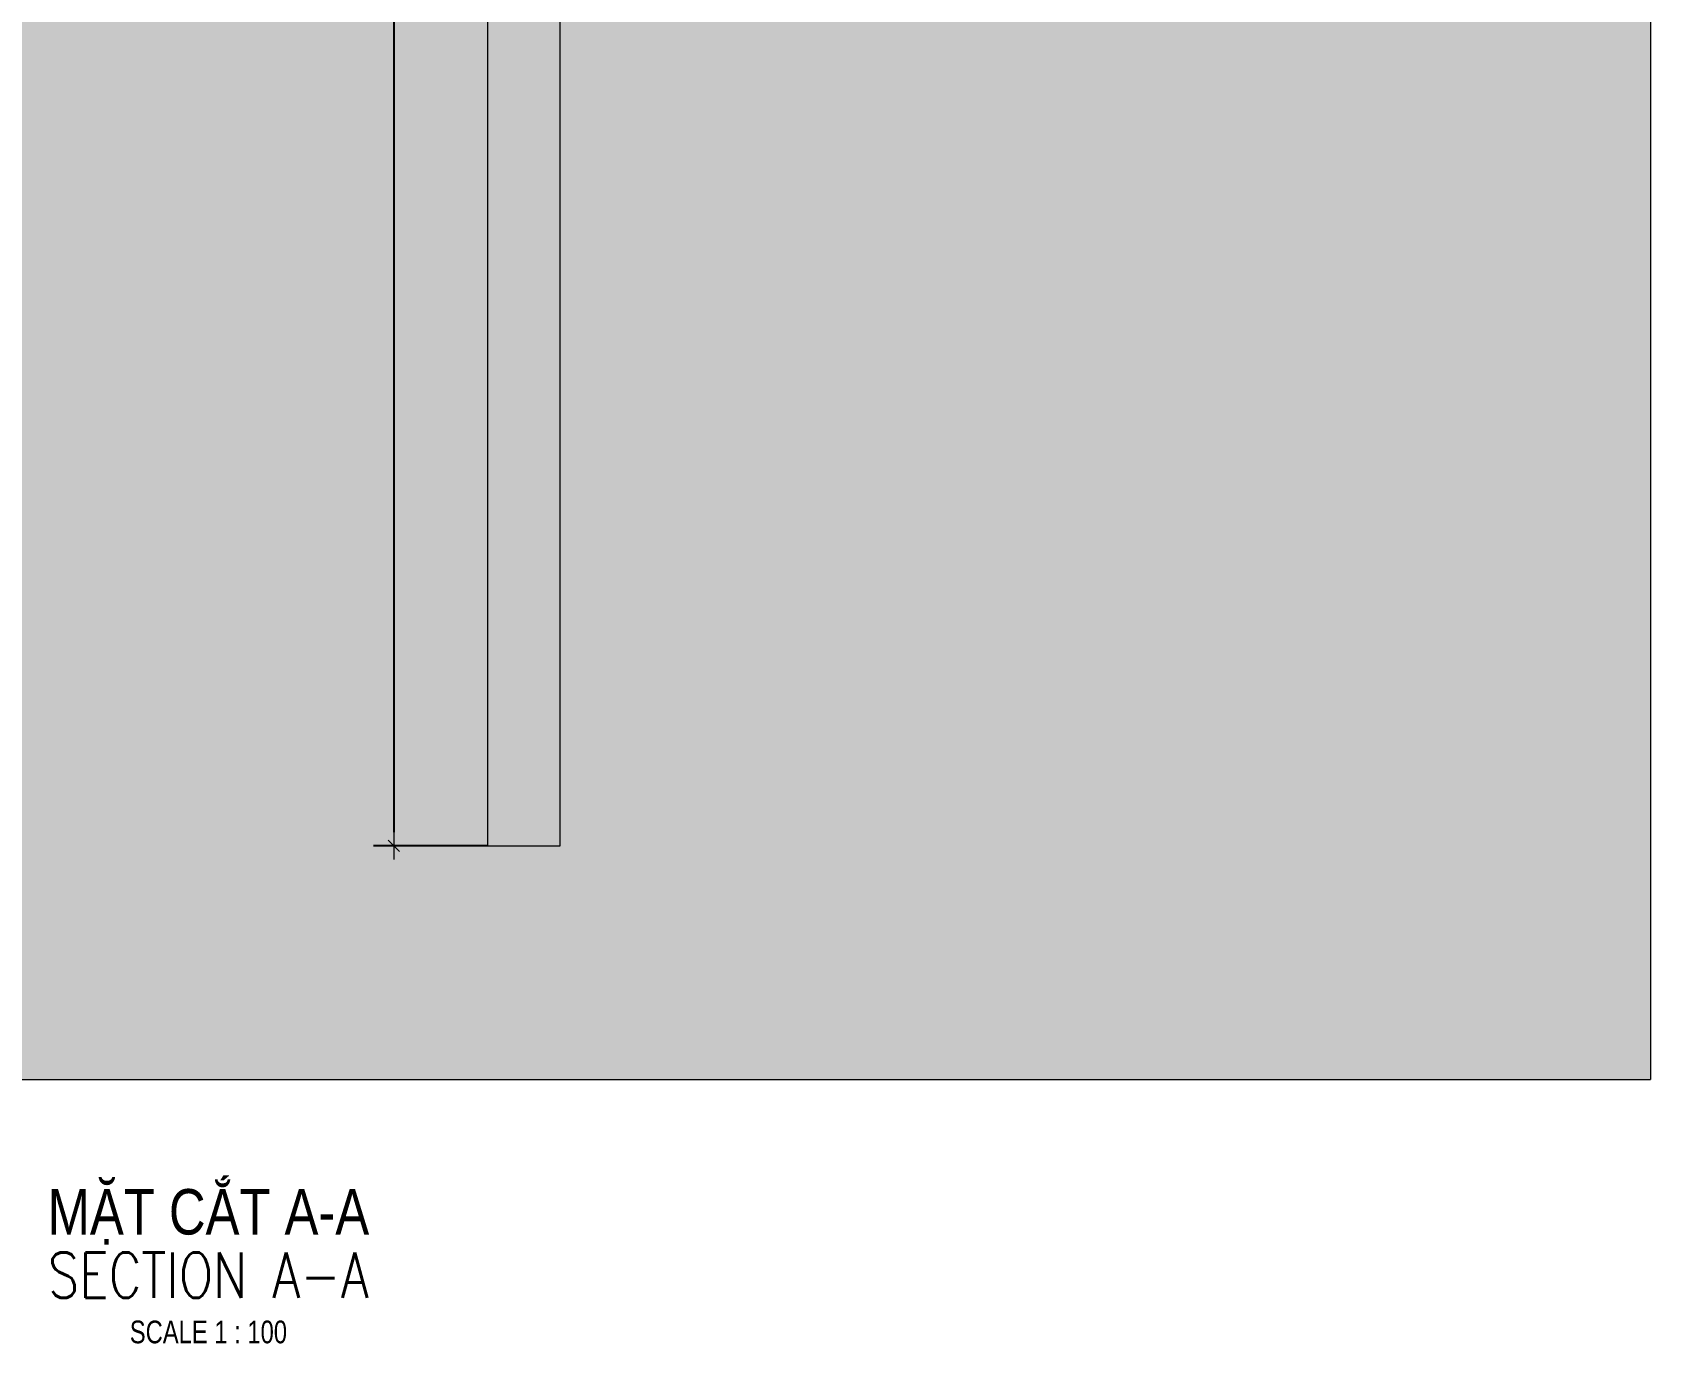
# Model space of a CAD drawing. Header units: millimetres. Extents: x -383953 to 676589, y -101685 to 196247.
# Drawn here: x 380333 to 398144, y 49181 to 63610 of the extents above; entities that cross this region are included whole.
import ezdxf
from ezdxf.enums import TextEntityAlignment as Align

# ---------------------------------------------------------------- set-up
doc = ezdxf.new("R2010")
doc.units = ezdxf.units.MM
doc.layers.get('Defpoints').update_dxf_attribs({"color": 151, "lineweight": 9})
for name, color, linetype, lineweight in [('NDC_S_ANNO', 7, 'Continuous', 20), ('NDC_S_CONTINUOUS', 3, 'Continuous', 20), ('NDC_S_DIM', 1, 'Continuous', 15), ('NDC_S_ENG TITLE', 3, 'Continuous', 20), ('NDC_S_HATCH MATERIAL', 8, 'Continuous', 13), ('NDC_S_SLAB', 2, 'Continuous', 20), ('NDC_S_TEXT SYMBOL', 7, 'Continuous', 20), ('NDC_S_VN TITLE', 6, 'Continuous', 35)]:
    doc.layers.add(name, color=color, linetype=linetype, lineweight=lineweight)
doc.styles.add('NDC_ANNO', font='', dxfattribs={"width": 0.8})
doc.styles.add('NDC_ARIAL', font='arial.ttf', dxfattribs={"width": 0.85})
doc.styles.add('NDC_EN TXT', font='romans.shx', dxfattribs={"width": 0.8})
doc.styles.add('NDC_VIE TXT', font='arial.ttf', dxfattribs={"width": 0.8})
doc.styles.get('NDC_ANNO').set_extended_font_data('Dotum')
doc.dimstyles.new('NDC_1-150', dxfattribs={"dimscale": 150, "dimtxt": 2.5, "dimasz": 1, "dimexe": 1.5, "dimexo": 0, "dimgap": 0.8, "dimtad": 1, "dimdec": 0, "dimdsep": 46, "dimtxsty": 'NDC_ARIAL', "dimblk": 'DIMMARK', "dimcen": 49999.93899508043, "dimdle": 1.5, "dimclrd": 1, "dimclre": 1, "dimclrt": 3, "dimadec": 0, "dimazin": 0, "dimtfac": 1, "dimtdec": 0, "dimtix": 1, "dimtmove": 2, "dimatfit": 3, "dimfxl": 1, "dimarcsym": 0})

# ---------------------------------------------------------------- blocks, each defined once
blk = doc.blocks.new('Drawing name_symbol')
at = {"layer": 'NDC_S_ENG TITLE', "style": 'NDC_EN TXT', "width": 0.8}
blk.add_attdef('SECTDET1', text='', height=5, dxfattribs=at).set_placement((0, 1.011264427095739), align=Align.CENTER)
at = {"layer": 'NDC_S_TEXT SYMBOL', "lineweight": 25, "style": 'NDC_ANNO', "width": 0.8}
blk.add_attdef('SSCALE', text='', height=2.5, dxfattribs=at).set_placement((0, -3.998868953555331), align=Align.CENTER)
at = {"layer": 'NDC_S_VN TITLE', "style": 'NDC_VIE TXT', "width": 0.8}
blk.add_attdef('SECTDET2', text='', height=5, dxfattribs=at).set_placement((0, 7.970649532882817), align=Align.CENTER)
blk = doc.blocks.new('DIMMARK')
at = {"layer": 'NDC_S_DIM', "color": 1}
blk.add_line((-1.5, 0), (1, 0), dxfattribs=at)
at = {"layer": 'NDC_S_DIM', "color": 2, "const_width": 0.1}
blk.add_lwpolyline([(-0.4242640687119285, -0.4242640687119285), (0.4242640687119285, 0.4242640687119285)], dxfattribs=at)
blk = doc.blocks.new('*D466')
at = {"layer": 'Defpoints', "color": 0, "transparency": 16777216}
for p in [(385343.8998603086, 82658.72302653341), (384311.2519378905, 54658.72302653201), (385343.8998603086, 54658.72302653201)]:
    blk.add_point(p, dxfattribs=at)
at = {"layer": 'NDC_S_CONTINUOUS', "color": 1, "lineweight": -2, "transparency": 16777216}
for p, q in [((385343.8998603086, 82658.72302653341), (384086.2519378905, 82658.72302653341)), ((384311.2519378905, 82508.72302653341), (384311.2519378905, 54808.72302653201)), ((385343.8998603086, 54658.72302653201), (384086.2519378905, 54658.72302653201))]:
    blk.add_line(p, q, dxfattribs=at)
at = {"layer": 'NDC_S_CONTINUOUS', "color": 1, "lineweight": -2, "transparency": 16777216, "xscale": 150, "yscale": 150, "zscale": 150}
for p, rotation in [((384311.2519378905, 82658.72302653341), 90), ((384311.2519378905, 54658.72302653201), 270)]:
    blk.add_blockref('DIMMARK', p, dxfattribs=dict(at, rotation=rotation))
at = {"layer": 'NDC_S_CONTINUOUS', "color": 3, "transparency": 16777216, "insert": (383999.7870674948, 68658.72302653258), "char_height": 375, "attachment_point": 5, "rotation": 90, "style": 'NDC_ARIAL'}
blk.add_mtext('28000', dxfattribs=at)

msp = doc.modelspace()

# ---------------------------------------------------------------- hatches: boundary and pattern name
at = {"layer": 'NDC_S_HATCH MATERIAL'}
h = msp.add_hatch(dxfattribs=at)
h.set_pattern_fill('BT-01', color=256, scale=50, pattern_type=2)
h.set_pattern_definition([(49.99999999999999, (416909.6627818027, -848907.6251213048), (358.6300913003767, -31.37606749129755), [37.5, -412.5]), (355, (416909.6627818027, -848907.6251213048), (-69.3756668065, 376.0960668500059), [30, -330]), (100.4514, (416939.5486218027, -848910.2397913048), (289.2546908570108, 344.7197710304768), [31.870095, -350.571056]), (46.18420000000002, (416909.6627818027, -848807.6251213048), (533.6205243128222, -82.75950716450905), [56.24999999999982, -618.7499999999972]), (96.6356, (416954.1311543027, -848814.5217748047), (467.3313527743517, 487.0589354502209), [47.805144, -525.8565]), (351.1842, (416909.6627818027, -848807.6251213048), (467.3309725668136, 487.0593004626623), [45, -495]), (21, (416959.6627818027, -848832.6251213048), (298.4535260592309, -201.3094453326694), [37.5, -412.5]), (326.0000000000001, (416959.6627818027, -848832.6251213048), (121.6576659607909, 362.5750225234265), [30, -330]), (71.4514, (416984.5338983027, -848849.4009243045), (420.111314290745, 161.2652483549762), [31.870095, -350.571056]), (37.50000000000001, (416909.6627818027, -848907.6251213048), (6.079927658645334, 166.4469269156558), [0, -326, 0, -335, 0, -331.25]), (7.499999999999999, (416909.6627818027, -848907.6251213048), (131.5347687210743, 197.2058559411801), [0, -191, 0, -318.5, 0, -126.25]), (327.5, (416798.1627818027, -848907.6251213048), (266.9112180862045, -11.27743586718988), [0, -125, 0, -390, 0, -517.5]), (317.5, (416748.1627818027, -848907.6251213048), (291.5930846711931, 50.05249116615887), [0, -162.5, 0, -259, 0, -367.5]), (45, (416909.6627818027, -848907.6251213048), (-150.2601910021414, 150.2601910021414), []), (45, (416909.6627818027, -848846.3751213048), (-150.2601910021414, 150.2601910021414), [])])
h.paths.add_polyline_path([(385343.8998603085, 54658.72302653198), (386143.8998603085, 54658.72302653198), (386143.8998603085, 82658.72302653326), (385343.8998603085, 82658.72302653338)])
h = msp.add_hatch(dxfattribs=at)
h.set_pattern_fill('AR-SAND', color=256, scale=15)
h.set_pattern_definition([(37.50000000000001, (359475.1761934993, 341331.8712739735), (-24.00046943976069, 734.1198559940135), [0, -579.1200000000001, 0, -647.7, 0, -619.125]), (7.499999999999999, (359475.1761934993, 341331.8712739735), (674.2849247070039, 1075.237650852531), [0, -312.4200000000001, 0, -521.97, 0, -200.025]), (327.5, (359006.5461934993, 341331.8712739735), (1186.488555362187, 2.155777017818643), [0, -190.5, 0, -685.8, 0, -895.3499999999999]), (317.5, (359006.5461934993, 341331.8712739735), (1145.334678708446, 334.3939848858245), [0, -95.25, 0, -449.58, 0, -514.35])])
h.paths.add_polyline_path([(385343.8998603085, 73658.65592202125), (361687.1528978145, 73658.65592202113), (361687.1528978145, 52087.77862037485), (398143.8998603085, 52087.7786203748), (398143.8998603085, 66358.72302653186), (386143.8998603085, 66358.72302653175), (386143.8998603085, 54658.72302653198), (385343.8998603085, 54658.72302653198)])
h.paths.add_polyline_path([(368375.4564908097, 68584.78923294586), (369612.5611055933, 69293.5546129912), (369228.4067726726, 69964.0714178822), (367991.3021578889, 69255.30603783682)], flags=24)
h.paths.add_polyline_path([(369666.08570261, 65746.46692480831), (370901.0037171729, 66459.03529989778), (370514.7881421748, 67128.3669566809), (369279.8701276119, 66415.7985815914)], flags=24)
h.paths.add_polyline_path([(371395.3785814598, 62950.2004258059), (372629.5457612432, 63664.06845577731), (372242.6257668869, 64332.99315640534), (371008.4585871035, 63619.12512643394)], flags=24)
h.paths.add_polyline_path([(373122.6475154602, 61556.94811038568), (374355.6982427546, 62272.74284059001), (373967.733967366, 62941.06241846067), (372734.6832400715, 62225.26768825634)], flags=24)
h.paths.add_polyline_path([(391158.9791577163, 64933.17547881795), (392337.0828412088, 64933.17547881795), (392337.0828412088, 65705.9415088316), (391158.9791577163, 65705.9415088316)], flags=24)
h.paths.add_polyline_path([(384389.6233567171, 67949.97686350407), (384389.6233567171, 69375.73146786969), (383616.8573267035, 69375.73146786969), (383616.8573267035, 67949.97686350407)], flags=24)
h.paths.add_polyline_path([(380490.6285060158, 71997.54308970648), (381725.368212959, 72710.42039188926), (381338.9851979523, 73379.65540506275), (380104.245491009, 72666.77810288)], flags=24)
h.paths.add_polyline_path([(381476.8825005072, 68766.95709978393), (382497.1502187038, 69356.00894153008), (382110.7672036971, 70025.24395470359), (381090.4994855004, 69436.19211295745)], flags=24)
h.paths.add_polyline_path([(382341.7781133045, 66866.3048146563), (383362.0458315007, 67455.35665640302), (382975.6628164936, 68124.5916695763), (381955.3950982974, 67535.5398278296)], flags=24)
h.paths.add_polyline_path([(387862.6754401175, 64933.17547881795), (389040.77912361, 64933.17547881795), (389040.77912361, 65705.9415088316), (387862.6754401175, 65705.9415088316)], flags=24)

# ---------------------------------------------------------------- linework, layer by layer
at = {"layer": 'NDC_S_CONTINUOUS'}
for p, q in [((398143.8998603085, 67958.72302653186), (398143.8998603085, 52087.77862037491)), ((361687.1528978145, 52087.77862037485), (398143.8998603085, 52087.7786203748))]:
    msp.add_line(p, q, dxfattribs=at)
at = {"layer": 'NDC_S_SLAB', "ltscale": 500}
msp.add_lwpolyline([(386143.8998603085, 82658.72302653175), (386143.8998603085, 82658.72302653326), (385343.8998603085, 82658.72302653338), (385343.8998603085, 54658.72302653198), (386143.8998603085, 54658.72302653198), (386143.8998603085, 82658.72302653186)], dxfattribs=at)

# ---------------------------------------------------------------- block references
at = {"layer": 'NDC_S_ANNO', "xscale": 100, "yscale": 100, "zscale": 100}
msp.add_blockref('Drawing name_symbol', (382270.7997793877, 49584.11526796262), dxfattribs=at).add_auto_attribs({'SECTDET1': 'SECTION A-A', 'SECTDET2': 'MẶT CẮT A-A', 'SSCALE': 'SCALE 1 : 100'})

# ---------------------------------------------------------------- dimensions: what is measured, and where the dimension line sits
at = {"layer": 'NDC_S_CONTINUOUS', "color": 1}
dim = msp.add_linear_dim(base=(384311.2519378905, 54658.72302653201), p1=(385343.8998603085, 82658.72302653338), p2=(385343.8998603085, 54658.72302653198), angle=90, dimstyle='NDC_1-150', dxfattribs=at)
dim.commit()
dim.dimension.update_dxf_attribs({"geometry": '*D466', "text_midpoint": (383999.7870674948, 68658.72302653258)})

doc.saveas('drawing.dxf')
